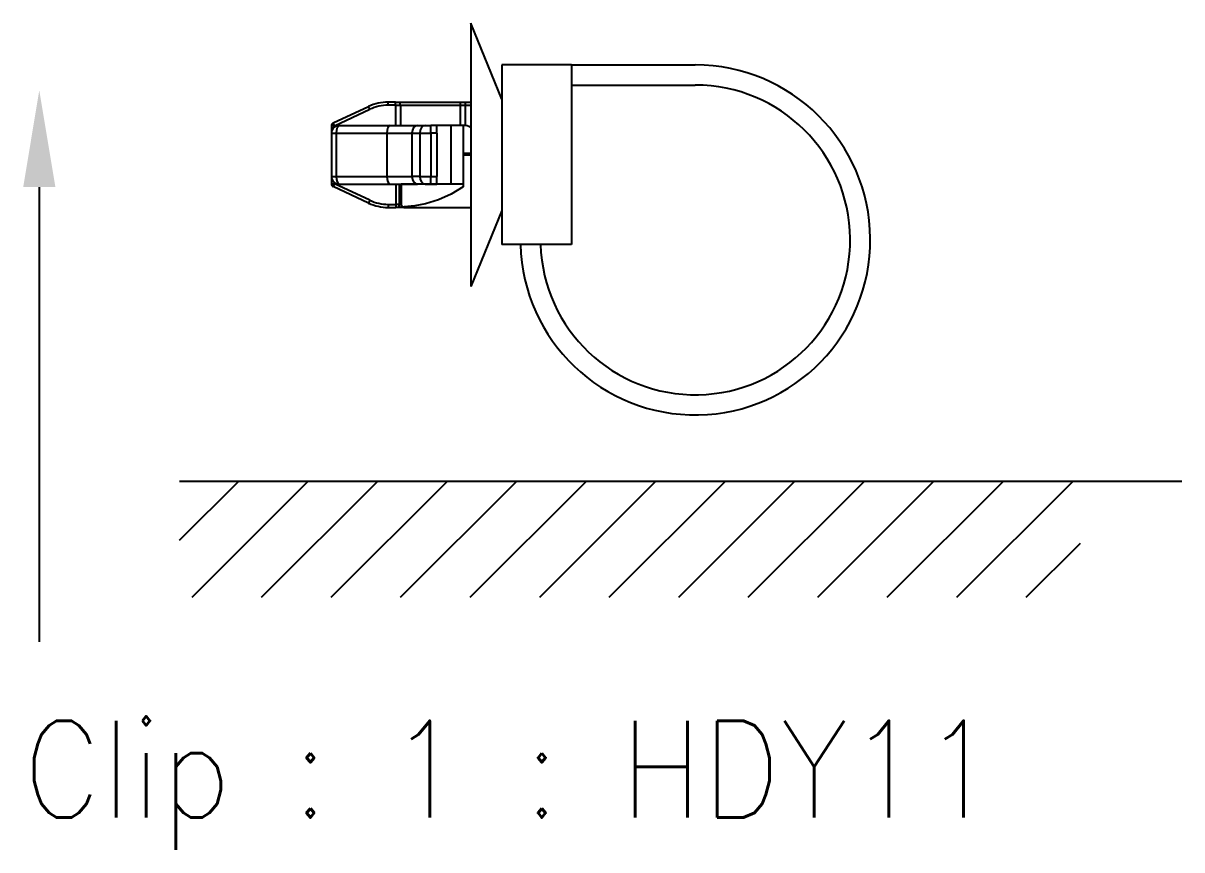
# Model space of a CAD drawing. Header units: inches. Extents: x 47316 to 59086, y 3141 to 11743.
# Drawn here: x 51653.43 to 51683.36, y 8684.07 to 8705.42 of the extents above; entities that cross this region are included whole.
import ezdxf

# ---------------------------------------------------------------- set-up
doc = ezdxf.new("R2010")
doc.units = ezdxf.units.IN
doc.header["$MEASUREMENT"] = 0
doc.styles.get("Standard").update_dxf_attribs({"font": ''})
doc.styles.get('Standard').set_extended_font_data('SimSun')

msp = doc.modelspace()

# ---------------------------------------------------------------- linework, layer by layer
at = {"color": 0, "linetype": 'ByBlock', "lineweight": -3, "ltscale": 0.132311}
for p, q in [((51665.792, 8703.461), (51664.992, 8705.421)), ((51665.792, 8700.581), (51664.992, 8698.621))]:
    msp.add_line(p, q, dxfattribs=at)
at = {"color": 0, "linetype": 'ByBlock', "lineweight": -3, "ltscale": 0.425}
msp.add_line((51664.992, 8705.421), (51664.992, 8698.621), dxfattribs=at)
at = {"color": 0, "linetype": 'ByBlock', "lineweight": -3, "ltscale": 0.096026}
for p, q in [((51665.792, 8704.341), (51665.792, 8702.805)), ((51665.792, 8701.238), (51665.792, 8699.701))]:
    msp.add_line(p, q, dxfattribs=at)
at = {"color": 0, "linetype": 'ByBlock', "lineweight": -3, "ltscale": 0.1125}
for p, q in [((51667.592, 8704.341), (51665.792, 8704.341)), ((51667.592, 8699.701), (51665.792, 8699.701))]:
    msp.add_line(p, q, dxfattribs=at)
at = {"color": 0, "linetype": 'ByBlock', "lineweight": -3, "ltscale": 0.2}
for p, q in [((51667.592, 8704.341), (51670.792, 8704.341)), ((51667.592, 8703.821), (51670.792, 8703.821))]:
    msp.add_line(p, q, dxfattribs=at)
at = {"color": 0, "linetype": 'ByBlock', "lineweight": -3, "ltscale": 0.289999}
msp.add_line((51667.592, 8704.341), (51667.592, 8699.701), dxfattribs=at)
at = {"color": 0, "linetype": 'ByBlock', "lineweight": -3, "ltscale": 0.011804}
for p, q in [((51663.047, 8703.381), (51662.858, 8703.381)), ((51663.047, 8703.301), (51662.858, 8703.301))]:
    msp.add_line(p, q, dxfattribs=at)
at = {"color": 0, "linetype": 'ByBlock', "lineweight": -3, "ltscale": 0.005}
for p, q in [((51662.858, 8703.301), (51662.858, 8703.381)), ((51663.047, 8703.301), (51663.047, 8703.381)), ((51664.857, 8703.301), (51664.857, 8703.381)), ((51662.384, 8703.196), (51662.35, 8703.269)), ((51661.472, 8702.77), (51661.392, 8702.77)), ((51661.472, 8702.77), (51661.438, 8702.843)), ((51661.472, 8701.272), (51661.392, 8701.272)), ((51661.472, 8701.272), (51661.438, 8701.2)), ((51662.384, 8700.846), (51662.35, 8700.774)), ((51662.858, 8700.741), (51662.858, 8700.661)), ((51663.053, 8700.741), (51663.053, 8700.661))]:
    msp.add_line(p, q, dxfattribs=at)
at = {"color": 0, "linetype": 'ByBlock', "lineweight": -3, "ltscale": 0.006325}
msp.add_line((51663.047, 8703.381), (51663.148, 8703.381), dxfattribs=at)
at = {"color": 0, "linetype": 'ByBlock', "lineweight": -3, "ltscale": 0.097302}
for p, q in [((51663.148, 8703.381), (51664.705, 8703.381)), ((51663.173, 8703.301), (51664.73, 8703.301))]:
    msp.add_line(p, q, dxfattribs=at)
at = {"color": 0, "linetype": 'ByBlock', "lineweight": -3, "ltscale": 0.009488}
msp.add_line((51664.705, 8703.381), (51664.857, 8703.381), dxfattribs=at)
at = {"color": 0, "linetype": 'ByBlock', "lineweight": -3, "ltscale": 0.008443}
for p, q in [((51664.857, 8703.381), (51664.992, 8703.381)), ((51664.857, 8703.301), (51664.992, 8703.301))]:
    msp.add_line(p, q, dxfattribs=at)
at = {"color": 0, "linetype": 'ByBlock', "lineweight": -3, "ltscale": 0.062942}
for p, q in [((51661.438, 8702.843), (51662.35, 8703.269)), ((51662.35, 8700.774), (51661.438, 8701.2))]:
    msp.add_line(p, q, dxfattribs=at)
at = {"color": 0, "linetype": 'ByBlock', "lineweight": -3, "ltscale": 0.062941}
for p, q in [((51661.472, 8702.77), (51662.384, 8703.196)), ((51662.384, 8700.846), (51661.472, 8701.272))]:
    msp.add_line(p, q, dxfattribs=at)
at = {"color": 0, "linetype": 'ByBlock', "lineweight": -3, "ltscale": 0.007907}
msp.add_line((51663.047, 8703.301), (51663.173, 8703.301), dxfattribs=at)
at = {"color": 0, "linetype": 'ByBlock', "lineweight": -3, "ltscale": 0.0325}
for p, q in [((51663.047, 8703.301), (51663.047, 8702.781)), ((51663.173, 8703.301), (51663.173, 8702.781)), ((51664.73, 8702.781), (51664.73, 8703.301)), ((51663.053, 8701.261), (51663.053, 8700.741)), ((51663.143, 8701.261), (51663.143, 8700.741))]:
    msp.add_line(p, q, dxfattribs=at)
at = {"color": 0, "linetype": 'ByBlock', "lineweight": -3, "ltscale": 0.007906}
msp.add_line((51664.73, 8703.301), (51664.857, 8703.301), dxfattribs=at)
at = {"color": 0, "linetype": 'ByBlock', "lineweight": -3, "ltscale": 0.032832}
msp.add_line((51664.857, 8702.776), (51664.857, 8703.301), dxfattribs=at)
at = {"color": 0, "linetype": 'ByBlock', "lineweight": -3, "ltscale": 0.011816}
for p, q in [((51661.392, 8702.77), (51661.392, 8702.581)), ((51661.392, 8701.461), (51661.392, 8701.272))]:
    msp.add_line(p, q, dxfattribs=at)
at = {"color": 0, "linetype": 'ByBlock', "lineweight": -3, "ltscale": 0.001816}
for p, q in [((51661.472, 8702.77), (51661.472, 8702.741)), ((51661.472, 8701.301), (51661.472, 8701.272))]:
    msp.add_line(p, q, dxfattribs=at)
at = {"color": 0, "linetype": 'ByBlock', "lineweight": -3, "ltscale": 0.081943}
for p, q in [((51661.592, 8702.781), (51662.903, 8702.781)), ((51661.512, 8702.581), (51662.823, 8702.581)), ((51661.512, 8701.461), (51662.823, 8701.461)), ((51661.592, 8701.261), (51662.903, 8701.261))]:
    msp.add_line(p, q, dxfattribs=at)
at = {"color": 0, "linetype": 'ByBlock', "lineweight": -3, "ltscale": 0.04455}
for p, q in [((51662.903, 8702.781), (51663.616, 8702.781)), ((51662.903, 8701.261), (51663.616, 8701.261))]:
    msp.add_line(p, q, dxfattribs=at)
at = {"color": 0, "linetype": 'ByBlock', "lineweight": -3, "ltscale": 0.012637}
for p, q in [((51663.616, 8702.781), (51663.818, 8702.781)), ((51663.471, 8702.581), (51663.674, 8702.581)), ((51663.674, 8701.461), (51663.471, 8701.461)), ((51663.818, 8701.261), (51663.616, 8701.261))]:
    msp.add_line(p, q, dxfattribs=at)
at = {"color": 0, "linetype": 'ByBlock', "lineweight": -3, "ltscale": 0.009006}
for p, q in [((51663.818, 8702.781), (51663.962, 8702.781)), ((51663.818, 8701.261), (51663.962, 8701.261))]:
    msp.add_line(p, q, dxfattribs=at)
at = {"color": 0, "linetype": 'ByBlock', "lineweight": -3, "ltscale": 0.009364}
for p, q in [((51664.112, 8702.781), (51663.962, 8702.781)), ((51664.112, 8702.581), (51663.962, 8702.581)), ((51663.962, 8701.461), (51664.112, 8701.461)), ((51663.962, 8701.261), (51664.112, 8701.261))]:
    msp.add_line(p, q, dxfattribs=at)
at = {"color": 0, "linetype": 'ByBlock', "lineweight": -3, "ltscale": 0.0125}
for p, q in [((51663.962, 8702.581), (51663.962, 8702.781)), ((51664.112, 8702.581), (51664.112, 8702.781)), ((51664.792, 8702.061), (51664.992, 8702.061)), ((51664.792, 8702.021), (51664.992, 8702.021)), ((51663.962, 8701.261), (51663.962, 8701.461)), ((51664.112, 8701.261), (51664.112, 8701.461))]:
    msp.add_line(p, q, dxfattribs=at)
at = {"color": 0, "linetype": 'ByBlock', "lineweight": -3, "ltscale": 0.022501}
for p, q in [((51664.472, 8702.781), (51664.112, 8702.781)), ((51664.472, 8701.261), (51664.112, 8701.261))]:
    msp.add_line(p, q, dxfattribs=at)
at = {"color": 0, "linetype": 'ByBlock', "lineweight": -3, "ltscale": 0.02}
for p, q in [((51664.792, 8702.781), (51664.472, 8702.781)), ((51664.792, 8701.261), (51664.472, 8701.261))]:
    msp.add_line(p, q, dxfattribs=at)
at = {"color": 0, "linetype": 'ByBlock', "lineweight": -3, "ltscale": 0.095}
for p, q in [((51664.472, 8702.781), (51664.472, 8701.261)), ((51664.792, 8702.781), (51664.792, 8701.261))]:
    msp.add_line(p, q, dxfattribs=at)
at = {"color": 0, "linetype": 'ByBlock', "lineweight": -3, "ltscale": 0.097948}
msp.add_line((51665.792, 8702.805), (51665.792, 8701.238), dxfattribs=at)
at = {"color": 0, "linetype": 'ByBlock', "lineweight": -3, "ltscale": 0.07}
for p, q in [((51661.392, 8702.581), (51661.392, 8701.461)), ((51661.512, 8702.581), (51661.512, 8701.461)), ((51662.823, 8702.581), (51662.823, 8701.461)), ((51663.471, 8702.581), (51663.471, 8701.461)), ((51663.674, 8702.581), (51663.674, 8701.461)), ((51663.962, 8702.581), (51663.962, 8701.461)), ((51664.112, 8702.581), (51664.112, 8701.461))]:
    msp.add_line(p, q, dxfattribs=at)
at = {"color": 0, "linetype": 'ByBlock', "lineweight": -3, "ltscale": 0.007544}
for p, q in [((51661.392, 8702.581), (51661.512, 8702.581)), ((51661.392, 8701.461), (51661.512, 8701.461))]:
    msp.add_line(p, q, dxfattribs=at)
at = {"color": 0, "linetype": 'ByBlock', "lineweight": -3, "ltscale": 0.0405}
for p, q in [((51662.823, 8702.581), (51663.471, 8702.581)), ((51662.823, 8701.461), (51663.471, 8701.461))]:
    msp.add_line(p, q, dxfattribs=at)
at = {"color": 0, "linetype": 'ByBlock', "lineweight": -3, "ltscale": 0.018011}
for p, q in [((51663.674, 8702.581), (51663.962, 8702.581)), ((51663.674, 8701.461), (51663.962, 8701.461))]:
    msp.add_line(p, q, dxfattribs=at)
at = {"color": 0, "linetype": 'ByBlock', "lineweight": -3, "ltscale": 0.0025}
msp.add_line((51664.857, 8702.021), (51664.857, 8702.061), dxfattribs=at)
at = {"color": 0, "linetype": 'ByBlock', "lineweight": -3, "ltscale": 0.005363}
msp.add_line((51663.053, 8701.261), (51663.139, 8701.261), dxfattribs=at)
at = {"color": 0, "linetype": 'ByBlock', "lineweight": -3, "ltscale": 0.000233459}
msp.add_line((51663.139, 8701.261), (51663.143, 8701.261), dxfattribs=at)
at = {"color": 0, "linetype": 'ByBlock', "lineweight": -3, "ltscale": 0.003059}
msp.add_line((51663.143, 8701.261), (51663.192, 8701.261), dxfattribs=at)
at = {"color": 0, "linetype": 'ByBlock', "lineweight": -3, "ltscale": 0.1}
msp.add_line((51664.792, 8701.261), (51663.192, 8701.261), dxfattribs=at)
at = {"color": 0, "linetype": 'ByBlock', "lineweight": -3, "ltscale": 0.031953}
msp.add_line((51663.192, 8701.261), (51663.192, 8700.75), dxfattribs=at)
at = {"color": 0, "linetype": 'ByBlock', "lineweight": -3, "ltscale": 0.004339}
msp.add_line((51664.792, 8701.261), (51664.792, 8701.192), dxfattribs=at)
at = {"color": 7, "lineweight": -2}
msp.add_line((51653.844, 8701.185), (51653.844, 8689.437), dxfattribs=at)
at = {"color": 0, "linetype": 'ByBlock', "lineweight": -3, "ltscale": 0.012206}
for p, q in [((51662.858, 8700.741), (51663.053, 8700.741)), ((51662.858, 8700.661), (51663.053, 8700.661))]:
    msp.add_line(p, q, dxfattribs=at)
at = {"color": 0, "linetype": 'ByBlock', "lineweight": -3, "ltscale": 0.005597}
msp.add_line((51663.143, 8700.741), (51663.053, 8700.741), dxfattribs=at)
at = {"color": 0, "linetype": 'ByBlock', "lineweight": -3, "ltscale": 0.004477}
msp.add_line((51663.125, 8700.661), (51663.053, 8700.661), dxfattribs=at)
at = {"color": 0, "linetype": 'ByBlock', "lineweight": -3, "ltscale": 0.00896}
msp.add_line((51663.268, 8700.661), (51663.125, 8700.661), dxfattribs=at)
at = {"color": 0, "linetype": 'ByBlock', "lineweight": -3, "ltscale": 0.002986}
msp.add_line((51663.19, 8700.741), (51663.143, 8700.741), dxfattribs=at)
at = {"color": 0, "linetype": 'ByBlock', "lineweight": -3, "ltscale": 9.0198e-05}
msp.add_line((51663.192, 8700.742), (51663.19, 8700.741), dxfattribs=at)
at = {"color": 0, "linetype": 'ByBlock', "lineweight": -3, "ltscale": 0.000495148}
msp.add_line((51663.192, 8700.75), (51663.192, 8700.742), dxfattribs=at)
at = {"color": 0, "linetype": 'ByBlock', "lineweight": -3, "ltscale": 0.107719}
msp.add_line((51663.268, 8700.661), (51664.992, 8700.661), dxfattribs=at)
at = {"color": 0, "linetype": 'ByBlock', "lineweight": -3, "ltscale": 0.000715637}
msp.add_line((51663.272, 8700.674), (51663.272, 8700.662), dxfattribs=at)
at = {"color": 0, "lineweight": -2}
for p, q in [((51657.468, 8692.063, 0), (51658.998, 8693.593, 0)), ((51657.468, 8693.593, 0), (51683.361, 8693.593, 0)), ((51657.79, 8690.59, 0), (51660.794, 8693.593, 0)), ((51659.586, 8690.59, 0), (51662.59, 8693.593, 0)), ((51661.382, 8690.59, 0), (51664.386, 8693.593, 0)), ((51663.178, 8690.59, 0), (51666.182, 8693.593, 0)), ((51664.975, 8690.59, 0), (51667.978, 8693.593, 0)), ((51666.771, 8690.59, 0), (51669.774, 8693.593, 0)), ((51668.567, 8690.59, 0), (51671.57, 8693.593, 0)), ((51670.363, 8690.59, 0), (51673.366, 8693.593, 0)), ((51672.159, 8690.59, 0), (51675.162, 8693.593, 0)), ((51673.955, 8690.59, 0), (51676.958, 8693.593, 0)), ((51675.751, 8690.59, 0), (51678.754, 8693.593, 0)), ((51677.547, 8690.59, 0), (51680.551, 8693.593, 0)), ((51679.343, 8690.59, 0), (51680.739, 8691.986, 0))]:
    msp.add_line(p, q, dxfattribs=at)
at = {"color": 0, "linetype": 'ByBlock', "lineweight": -3}
msp.add_lwpolyline([(51664.792, 8701.192), (51664.484, 8701.001), (51664.157, 8700.856), (51663.818, 8700.754), (51663.546, 8700.703), (51663.272, 8700.674)], dxfattribs=at)
for centre, radius, start, end in [((51670.792, 8699.821), 4.52, 181.5213, 90), ((51670.792, 8699.821), 4, 181.7191, 90), ((51662.858, 8702.181), 1.2, 90, 115.0169), ((51662.858, 8702.181), 1.12, 90, 115.0169), ((51661.472, 8702.77), 0.08, 115.0169, 180), ((51661.592, 8702.581), 0.2, 90, 180), ((51664.792, 8702.381), 0.4, 60, 90), ((51661.592, 8701.461), 0.2, 180, 270), ((51661.472, 8701.272), 0.08, 180, 244.9831), ((51662.858, 8701.861), 1.2, 244.9831, 270), ((51662.858, 8701.861), 1.12, 244.9831, 270), ((51663.266, 8700.748), 0.0745, 178.3994, 274.0763), ((51663.272, 8700.742), 0.0799, 180.0574, 270.0573), ((51663.269, 8700.665), 0.00347, 251.1624, 314.3906)]:
    msp.add_arc(centre, radius, start, end, dxfattribs=at)
for centre, major_axis, ratio, start_param, end_param in [((51663.148, 8703.301), (0, -0.08), 0.316228, 1.570796, 3.141593), ((51664.705, 8703.301), (0, -0.08), 0.316228, 1.570796, 3.141593), ((51661.592, 8702.581), (0, -0.2), 0.396439, 3.141593, 4.712389), ((51662.903, 8702.581), (0, -0.2), 0.396439, 3.141593, 4.712389), ((51663.616, 8702.581), (0, -0.2), 0.720438, 3.141593, 4.712389), ((51663.818, 8702.581), (0, -0.2), 0.720438, 3.141593, 4.712389), ((51661.592, 8701.461), (0, -0.2), 0.396439, 4.712389, 6.283185), ((51662.903, 8701.461), (0, -0.2), 0.396439, 4.712389, 6.283185), ((51663.616, 8701.461), (0, -0.2), 0.720438, 4.712389, 6.283185), ((51663.818, 8701.461), (0, -0.2), 0.720438, 4.712389, 6.283185), ((51663.125, 8700.741), (0, 0.08), 0.22389, 3.141593, 4.712389), ((51663.268, 8700.741), (0, 0.08), 0.97071, 1.570796, 3.141593)]:
    msp.add_ellipse(centre, major_axis=major_axis, ratio=ratio, start_param=start_param, end_param=end_param, dxfattribs=at)
at = {"color": 7, "lineweight": -2}
msp.add_solid([(51653.428, 8701.185), (51653.844, 8703.685), (51654.261, 8701.185)], dxfattribs=at)

# ---------------------------------------------------------------- texts
at = {"color": 42, "linetype": 'Continuous', "lineweight": 15, "insert": (51653.422, 8687.398), "char_height": 2.5, "width": 30.10714, "attachment_point": 1}
msp.add_mtext('\\Fromans.shx;\\W0.9000000000;\\T1.0000000000;\\o\\lClip : 1 : HDY11', dxfattribs=at)

doc.saveas('drawing.dxf')
